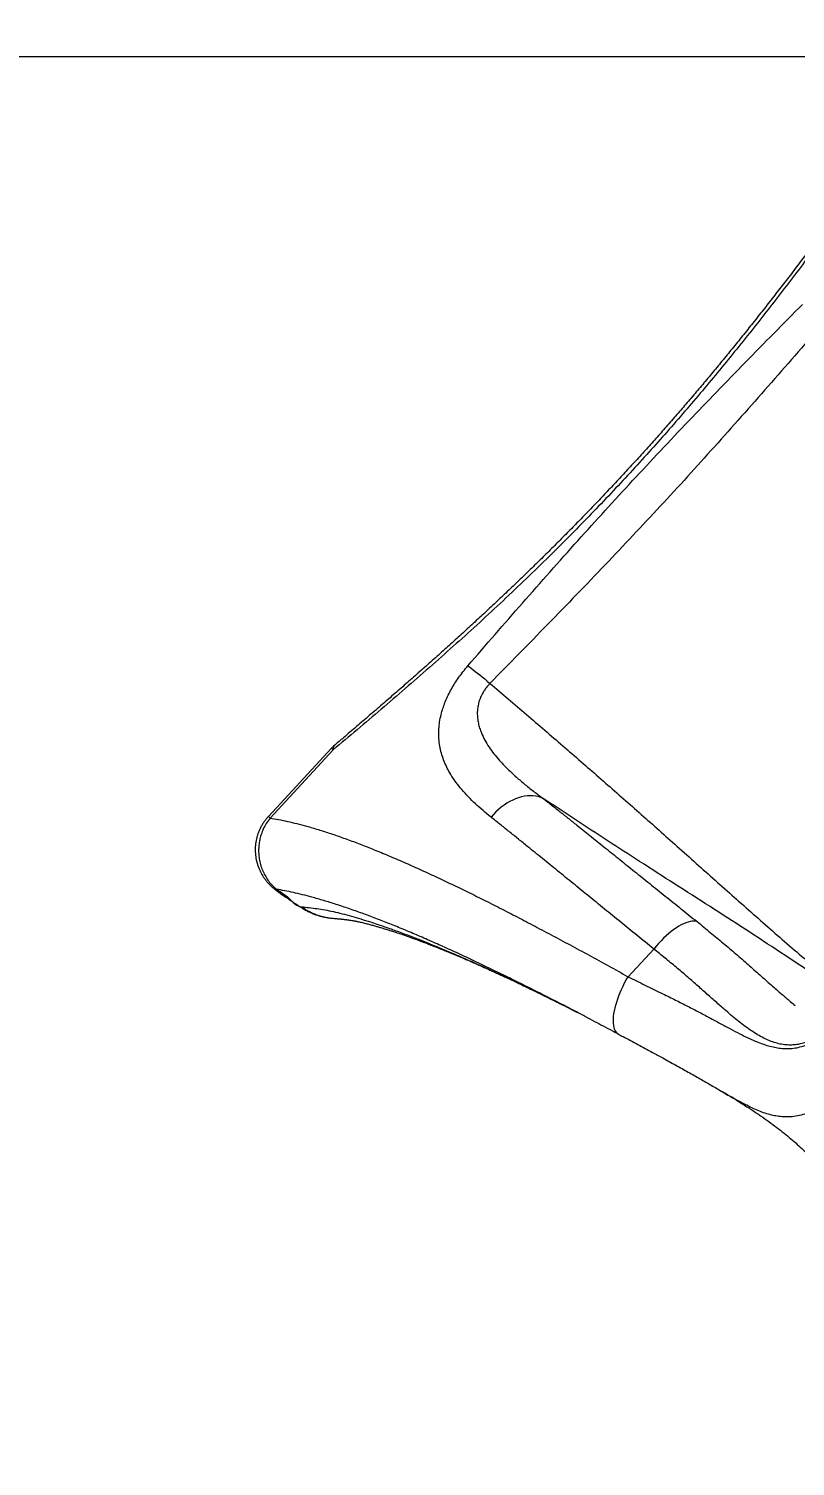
# Model space of a CAD drawing. Header units: millimetres. Extents: x -6901 to 7060, y -7557 to 6158.
# Drawn here: x -2420 to -1352, y 2188 to 4191 of the extents above; entities that cross this region are included whole.
import ezdxf

# ---------------------------------------------------------------- set-up
doc = ezdxf.new("R2010")
doc.units = ezdxf.units.MM
for name, color, linetype in [('DIKOM_ОБЪЕКТ', 7, 'Continuous'), ('DIKOM_РАЗМЕР_ЗОНА', 7, 'Continuous'), ('DIKOM_РАЗМЕР_ОБЪЕКТА', 7, 'Continuous')]:
    doc.layers.add(name, color=color, linetype=linetype)
doc.styles.add('style1', font='arial.ttf', dxfattribs={"width": 0.8})
doc.dimstyles.new('1-50', dxfattribs={"dimtxt": 300, "dimasz": 200, "dimexe": 100, "dimexo": 0, "dimgap": 100, "dimtad": 1, "dimtxsty": 'style1', "dimcen": 200, "dimclrd": 7, "dimclre": 7, "dimclrt": 7, "dimadec": 1, "dimazin": 2, "dimtfac": 1, "dimtmove": 0, "dimatfit": 2, "dimfxl": 0, "dimlwd": 25, "dimlwe": 18, "dimarcsym": 0})

# ---------------------------------------------------------------- blocks, each defined once
blk = doc.blocks.new('*D2')
at = {"layer": 'Defpoints', "color": 0, "transparency": 16777216}
for p in [(-1102.7, 4151.2), (-5819.2, -4492.4), (4721.2, -4492.4)]:
    blk.add_point(p, dxfattribs=at)
at = {"layer": 'DIKOM_РАЗМЕР_ОБЪЕКТА', "color": 7, "lineweight": 18, "transparency": 16777216}
for p, q in [((-1102.7, 4151.2), (-5919.2, 4151.2)), ((4721.2, -4492.4), (-5919.2, -4492.4))]:
    blk.add_line(p, q, dxfattribs=at)
at = {"layer": 'DIKOM_РАЗМЕР_ОБЪЕКТА', "color": 7, "lineweight": 25, "transparency": 16777216}
blk.add_line((-5819.2, 3951.2), (-5819.2, -4292.4), dxfattribs=at)
at = {"layer": 'DIKOM_РАЗМЕР_ОБЪЕКТА', "color": 7, "transparency": 16777216}
for points in [[(-5852.6, 3951.2), (-5785.9, 3951.2), (-5819.2, 4151.2)], [(-5852.6, -4292.4), (-5785.9, -4292.4), (-5819.2, -4492.4)]]:
    blk.add_solid(points, dxfattribs=at)
at = {"layer": 'DIKOM_РАЗМЕР_ОБЪЕКТА', "color": 7, "transparency": 16777216, "insert": (-6072.4, -170.6), "char_height": 300, "attachment_point": 5, "rotation": 90, "style": 'style1'}
blk.add_mtext('8650', dxfattribs=at)
blk = doc.blocks.new('*D3')
at = {"layer": 'Defpoints', "color": 0, "transparency": 16777216}
for p in [(-1553.3, 6158.3), (-6450.9, -6312.9), (5659.9, -6312.9)]:
    blk.add_point(p, dxfattribs=at)
at = {"layer": 'DIKOM_РАЗМЕР_ЗОНА', "color": 7, "lineweight": 18, "transparency": 16777216}
for p, q in [((-1553.3, 6158.3), (-6550.9, 6158.3)), ((5659.9, -6312.9), (-6550.9, -6312.9))]:
    blk.add_line(p, q, dxfattribs=at)
at = {"layer": 'DIKOM_РАЗМЕР_ЗОНА', "color": 7, "lineweight": 25, "transparency": 16777216}
blk.add_line((-6450.9, 5958.3), (-6450.9, -6112.9), dxfattribs=at)
at = {"layer": 'DIKOM_РАЗМЕР_ЗОНА', "color": 7, "transparency": 16777216}
for points in [[(-6484.2, 5958.3), (-6417.5, 5958.3), (-6450.9, 6158.3)], [(-6484.2, -6112.9), (-6417.5, -6112.9), (-6450.9, -6312.9)]]:
    blk.add_solid(points, dxfattribs=at)
at = {"layer": 'DIKOM_РАЗМЕР_ЗОНА', "color": 7, "transparency": 16777216, "insert": (-6704, -77.3), "char_height": 300, "attachment_point": 5, "rotation": 90, "style": 'style1'}
blk.add_mtext('12500', dxfattribs=at)

msp = doc.modelspace()

# ---------------------------------------------------------------- linework, layer by layer
at = {"layer": 'DIKOM_ОБЪЕКТ', "color": 7, "linetype": 'Continuous', "lineweight": 15}
for p, q in [((-1997.877, 3188.555), (-2085.956, 3093.456)), ((-1995.485, 3186.277), (-2083.565, 3091.178)), ((-2039.602, 2967.653), (-2039.637, 2967.675)), ((-1997.24, 2951.7), (-1996.779, 2951.681)), ((-1584.757, 2870.157), (-1548.991, 2908.773))]:
    msp.add_line(p, q, dxfattribs=at)
at = {"layer": 'DIKOM_ОБЪЕКТ', "color": 7, "linetype": 'Continuous', "lineweight": 15, "flags": 128}
for points in [[(-1807.96, 3303.216), (-1805.752, 3301.619), (-1803.309, 3299.802), (-1800.644, 3297.775), (-1797.772, 3295.55), (-1794.708, 3293.139), (-1791.471, 3290.555), (-1788.077, 3287.812), (-1784.545, 3284.926), (-1780.895, 3281.913), (-1777.147, 3278.788)], [(-1703.166, 3118.591), (-1706.438, 3119.95), (-1709.882, 3120.999), (-1713.48, 3121.733), (-1717.213, 3122.148), (-1721.064, 3122.243), (-1725.011, 3122.015), (-1729.035, 3121.468), (-1733.115, 3120.603), (-1737.23, 3119.425), (-1741.36, 3117.939), (-1745.482, 3116.155), (-1749.575, 3114.08), (-1753.62, 3111.726), (-1757.594, 3109.104), (-1761.479, 3106.228), (-1765.252, 3103.112), (-1768.896, 3099.774), (-1772.392, 3096.229), (-1775.722, 3092.496)], [(-1488.663, 2946.966), (-1490.766, 2947.467), (-1493.077, 2947.658), (-1495.585, 2947.538), (-1498.276, 2947.108), (-1501.135, 2946.371), (-1504.146, 2945.329), (-1507.294, 2943.989), (-1510.56, 2942.358), (-1513.928, 2940.445), (-1517.379, 2938.261), (-1520.893, 2935.816), (-1524.452, 2933.126), (-1528.037, 2930.204), (-1531.628, 2927.066), (-1535.205, 2923.729), (-1538.749, 2920.212), (-1542.241, 2916.533), (-1545.661, 2912.713), (-1548.991, 2908.773)], [(-1597.961, 2790.289), (-1598.773, 2790.778), (-1600.235, 2791.967), (-1601.52, 2793.458), (-1602.622, 2795.242), (-1603.535, 2797.31), (-1604.254, 2799.652), (-1604.775, 2802.257), (-1605.097, 2805.111), (-1605.217, 2808.201), (-1605.134, 2811.509), (-1604.85, 2815.021), (-1604.366, 2818.718), (-1603.684, 2822.581), (-1602.807, 2826.593), (-1601.74, 2830.731), (-1600.489, 2834.976), (-1599.059, 2839.307), (-1597.458, 2843.701), (-1595.693, 2848.136), (-1593.774, 2852.591), (-1591.71, 2857.042), (-1589.512, 2861.469), (-1587.191, 2865.848), (-1584.757, 2870.157)]]:
    msp.add_lwpolyline(points, dxfattribs=at)
at = {"layer": 'DIKOM_ОБЪЕКТ', "color": 7, "linetype": 'Continuous', "lineweight": 15}
for centre, radius, start, end in [((-1961.194, 3154.579), 50, 130.293846, 137.194352), ((-1948.023, 3238.505), 70.572, 225.055039, 227.736756), ((-1988.04, 3187.53), 7.55, 136.521558, 189.555903), ((-2024.992, 3155.066), 86.674, 225.301822, 227.48541), ((-2073.068, 2990.501), 2.258, 139.033229, 174.570892)]:
    msp.add_arc(centre, radius, start, end, dxfattribs=at)
for points, knots in [([(-1237.629, 4004.525), (-1244.564, 3994.832), (-1258.435, 3975.445), (-1279.537, 3946.242), (-1300.911, 3916.947), (-1322.599, 3887.578), (-1344.612, 3858.168), (-1366.968, 3828.748), (-1389.686, 3799.349), (-1412.775, 3770), (-1436.213, 3740.769), (-1460.005, 3711.686), (-1484.161, 3682.781), (-1508.675, 3654.075), (-1533.539, 3625.598), (-1559.067, 3597.013), (-1585.273, 3568.356), (-1612.152, 3539.653), (-1639.351, 3511.283), (-1668.144, 3481.943), (-1698.568, 3451.708), (-1730.629, 3420.644), (-1762.961, 3390.055), (-1795.502, 3359.953), (-1828.41, 3330.152), (-1861.644, 3300.651), (-1895.156, 3271.42), (-1928.677, 3242.626), (-1962.157, 3214.215), (-1984.378, 3195.588), (-1995.485, 3186.277)], [0, 0, 0, 0, 0.03297288, 0.0659487, 0.09892099, 0.13202003, 0.16512284, 0.19822155, 0.23144139, 0.26467005, 0.29789813, 0.33111706, 0.36434183, 0.39757685, 0.43081138, 0.46403567, 0.49854553, 0.53306693, 0.5675886, 0.60209856, 0.64150128, 0.68092748, 0.72036315, 0.75979233, 0.79919765, 0.83934342, 0.87950832, 0.91968179, 0.95985073, 1, 1, 1, 1]), ([(-1243.828, 4002.147), (-1247.237, 3997.445), (-1255.393, 3986.195), (-1268.363, 3968.404), (-1282.704, 3948.819), (-1296.946, 3929.499), (-1311.12, 3910.413), (-1325.227, 3891.562), (-1339.395, 3872.781), (-1353.617, 3854.092), (-1367.881, 3835.516), (-1382.179, 3817.073), (-1396.5, 3798.782), (-1410.836, 3780.66), (-1425.18, 3762.724), (-1439.523, 3744.988), (-1453.857, 3727.468), (-1468.176, 3710.175), (-1482.481, 3693.114), (-1496.845, 3676.196), (-1511.319, 3659.359), (-1525.937, 3642.565), (-1540.657, 3625.868), (-1555.464, 3609.284), (-1570.36, 3592.814), (-1585.347, 3576.454), (-1600.414, 3560.221), (-1615.571, 3544.102), (-1630.84, 3528.073), (-1646.25, 3512.098), (-1661.797, 3496.181), (-1677.458, 3480.345), (-1693.208, 3464.615), (-1709.022, 3449.015), (-1724.939, 3433.504), (-1740.987, 3418.05), (-1757.202, 3402.615), (-1773.564, 3387.213), (-1790.074, 3371.838), (-1806.733, 3356.485), (-1823.54, 3341.15), (-1840.495, 3325.826), (-1857.6, 3310.509), (-1874.851, 3295.192), (-1892.25, 3279.871), (-1909.795, 3264.54), (-1927.484, 3249.195), (-1945.32, 3233.825), (-1963.295, 3218.431), (-1979.386, 3204.715), (-1989.465, 3196.169), (-1993.522, 3192.729)], [0, 0, 0, 0, 0.01622208, 0.03881423, 0.061199, 0.08349028, 0.1050897, 0.12662608, 0.14808238, 0.16944078, 0.19068497, 0.21179966, 0.23277073, 0.25358534, 0.27423156, 0.29469891, 0.31497809, 0.33506039, 0.35493911, 0.37463486, 0.39445809, 0.41430607, 0.43411287, 0.45388459, 0.47362773, 0.49334869, 0.51305557, 0.53269258, 0.55236389, 0.57212102, 0.59193896, 0.61179242, 0.63165582, 0.65149609, 0.67129452, 0.69126238, 0.71133329, 0.73151533, 0.75181645, 0.77224402, 0.79280581, 0.81350948, 0.83436221, 0.85537158, 0.87654446, 0.89788813, 0.91940887, 0.94111322, 0.9630181, 0.98511507, 1, 1, 1, 1]), ([(-1807.96, 3303.216), (-1795.321, 3317.819), (-1770.043, 3347.026), (-1731.881, 3390.669), (-1693.495, 3434.152), (-1655.128, 3477.1), (-1616.765, 3519.478), (-1578.367, 3561.265), (-1539.611, 3602.742), (-1500.52, 3643.963), (-1461.15, 3684.943), (-1421.531, 3725.71), (-1381.734, 3766.283), (-1355.077, 3793.19), (-1341.749, 3806.643)], [0, 0, 0, 0, 0.08449462, 0.16898894, 0.25351407, 0.33803851, 0.42062984, 0.50322053, 0.58589421, 0.66856871, 0.75140884, 0.83424949, 0.91712445, 1, 1, 1, 1]), ([(-1315.091, 3777.617), (-1339.873, 3749.289), (-1377.048, 3706.797), (-1426.87, 3650.342), (-1464.333, 3608.323), (-1501.953, 3566.684), (-1539.779, 3525.46), (-1577.978, 3484.559), (-1616.876, 3443.553), (-1656.425, 3402.421), (-1709.948, 3347.336), (-1750.266, 3306.208), (-1777.147, 3278.788)], [0, 0, 0, 0, 0.16609507, 0.24914923, 0.33220269, 0.41442091, 0.49663802, 0.57891315, 0.66118917, 0.74588557, 0.83058262, 1, 1, 1, 1]), ([(-1775.722, 3092.496), (-1779.476, 3095.537), (-1786.994, 3101.625), (-1797.519, 3111.026), (-1807.401, 3120.702), (-1816.495, 3130.714), (-1824.717, 3141.103), (-1831.422, 3151.098), (-1836.769, 3160.639), (-1840.927, 3169.676), (-1844.296, 3179.093), (-1846.785, 3188.909), (-1848.235, 3198.65), (-1848.711, 3208.279), (-1848.319, 3217.748), (-1847.028, 3227.554), (-1844.938, 3236.934), (-1842.22, 3245.795), (-1839.098, 3254.051), (-1835.342, 3262.415), (-1830.981, 3270.78), (-1826.016, 3279.101), (-1820.502, 3287.312), (-1814.512, 3295.41), (-1810.141, 3300.618), (-1807.96, 3303.216)], [0, 0, 0, 0, 0.06029687, 0.1207315, 0.18119611, 0.24161122, 0.30193176, 0.36215286, 0.40869289, 0.45536672, 0.50203988, 0.54862592, 0.59509252, 0.63483308, 0.67469543, 0.71451368, 0.75419405, 0.78515092, 0.81621513, 0.84725747, 0.87818401, 0.90857227, 0.93909815, 0.96961859, 1, 1, 1, 1]), ([(-1777.147, 3278.788), (-1778.36, 3277.481), (-1780.791, 3274.864), (-1784.003, 3270.642), (-1787.312, 3265.538), (-1790.29, 3259.629), (-1792.645, 3253.017), (-1794.118, 3246.577), (-1794.695, 3241.484), (-1794.891, 3236.059), (-1794.615, 3230.313), (-1793.462, 3223.229), (-1791.631, 3216.416), (-1788.733, 3208.5), (-1784.466, 3199.627), (-1778.555, 3189.977), (-1771.811, 3180.792), (-1763.535, 3170.953), (-1753.63, 3160.493), (-1741.957, 3149.499), (-1729.579, 3138.898), (-1716.654, 3128.606), (-1707.66, 3121.928), (-1703.166, 3118.591)], [0, 0, 0, 0, 0.02155448, 0.04317781, 0.06473046, 0.09702405, 0.12743614, 0.15800289, 0.1884845, 0.20115624, 0.23809921, 0.27518721, 0.31235085, 0.34939794, 0.40964157, 0.47003295, 0.53051245, 0.59087656, 0.67259108, 0.75439692, 0.83628966, 0.91819857, 1, 1, 1, 1]), ([(-1777.147, 3278.788), (-1760.129, 3264.312), (-1726.092, 3235.359), (-1675.55, 3191.812), (-1625.369, 3148.174), (-1575.571, 3104.441), (-1524.886, 3059.47), (-1473.275, 3013.336), (-1429.143, 2974.066), (-1393.586, 2942.765), (-1366.72, 2919.313), (-1339.62, 2895.839), (-1315.443, 2875.061), (-1292.028, 2855.05), (-1276.039, 2841.423), (-1266.009, 2832.877), (-1264.324, 2831.441)], [0, 0, 0, 0, 0.09770914, 0.19542605, 0.29314832, 0.39086985, 0.48858258, 0.59376793, 0.69895313, 0.75157035, 0.80419338, 0.85680847, 0.9094146, 0.94356388, 0.99051744, 1, 1, 1, 1]), ([(-1703.166, 3118.591), (-1699.244, 3115.508), (-1691.398, 3109.341), (-1679.326, 3099.781), (-1667.03, 3090.005), (-1652.494, 3078.408), (-1635.581, 3064.879), (-1616.131, 3049.291), (-1596.215, 3033.313), (-1575.717, 3016.863), (-1554.646, 2999.961), (-1533.02, 2982.609), (-1511.047, 2964.967), (-1496.123, 2952.965), (-1488.663, 2946.966)], [0, 0, 0, 0, 0.06259781, 0.12519563, 0.18793489, 0.25067418, 0.34336924, 0.43612257, 0.52887696, 0.62157334, 0.71614954, 0.81078382, 0.9054207, 1, 1, 1, 1]), ([(-1265.094, 2830.649), (-1266.669, 2831.789), (-1277.641, 2839.726), (-1297.059, 2853.395), (-1331.209, 2876.817), (-1372.275, 2904.239), (-1421.375, 2936.291), (-1470.564, 2967.919), (-1519.704, 2999.319), (-1567.45, 3029.926), (-1613.728, 3059.878), (-1658.6, 3089.134), (-1688.311, 3108.772), (-1703.166, 3118.591)], [0, 0, 0, 0, 0.01099546, 0.07658104, 0.13440855, 0.24569037, 0.35699313, 0.46831565, 0.57964061, 0.69094095, 0.79395927, 0.89698081, 1, 1, 1, 1]), ([(-2085.948, 3093.456), (-2085.994, 3093.409), (-2087.142, 3092.248), (-2089.182, 3089.762), (-2092.037, 3085.997), (-2094.611, 3082.003), (-2096.908, 3077.853), (-2098.887, 3073.596), (-2100.556, 3069.253), (-2101.927, 3064.814), (-2102.999, 3060.255), (-2103.752, 3055.642), (-2104.18, 3051.038), (-2104.295, 3046.458), (-2104.104, 3041.877), (-2103.6, 3037.273), (-2102.782, 3032.693), (-2101.66, 3028.215), (-2100.253, 3023.857), (-2098.568, 3019.611), (-2096.588, 3015.444), (-2094.313, 3011.374), (-2091.772, 3007.465), (-2088.988, 3003.747), (-2085.977, 3000.229), (-2082.727, 2996.882), (-2079.212, 2993.747), (-2076.723, 2991.69), (-2075.362, 2990.754), (-2075.308, 2990.716)], [0, 0, 0, 0, 0.00167769, 0.04197305, 0.08239648, 0.12307975, 0.16391322, 0.2041863, 0.24357411, 0.28335572, 0.32346423, 0.36379976, 0.40335144, 0.44216407, 0.48141501, 0.52106505, 0.56106379, 0.60085736, 0.63957347, 0.67863631, 0.7181278, 0.75803577, 0.79832079, 0.83782064, 0.8773007, 0.91721616, 0.9575595, 0.99830596, 1, 1, 1, 1]), ([(-2083.565, 3091.178), (-2085.382, 3088.763), (-2089.018, 3083.931), (-2092.954, 3076.433), (-2095.82, 3069.19), (-2097.768, 3062.335), (-2099.077, 3055.128), (-2099.638, 3047.625), (-2099.402, 3039.919), (-2098.337, 3032.123), (-2096.361, 3024.35), (-2093.474, 3016.72), (-2089.809, 3009.586), (-2085.417, 3003.062), (-2080.465, 2997.119), (-2076.668, 2993.692), (-2074.772, 2991.981)], [0, 0, 0, 0, 0.08247509, 0.16494833, 0.2289781, 0.29317875, 0.35720735, 0.42641632, 0.49584301, 0.56505339, 0.63888223, 0.71297012, 0.78680297, 0.85779144, 0.92900758, 1, 1, 1, 1]), ([(-2083.565, 3091.178), (-2079.626, 3090.528), (-2071.75, 3089.227), (-2059.242, 3086.629), (-2046.234, 3083.556), (-2031.928, 3079.766), (-2016.254, 3075.167), (-1999.11, 3069.657), (-1981.295, 3063.489), (-1962.831, 3056.68), (-1943.545, 3049.179), (-1923.42, 3040.97), (-1902.453, 3032.048), (-1880.856, 3022.512), (-1858.66, 3012.386), (-1836.105, 3001.792), (-1813.221, 2990.761), (-1790.041, 2979.328), (-1766.363, 2967.41), (-1742.22, 2955.038), (-1717.395, 2942.11), (-1691.877, 2928.633), (-1665.673, 2914.615), (-1639.058, 2900.187), (-1612.108, 2885.404), (-1593.872, 2875.238), (-1584.757, 2870.157)], [0, 0, 0, 0, 0.03600704, 0.07201413, 0.10813727, 0.14426041, 0.18642156, 0.22861765, 0.27082542, 0.31302148, 0.35518254, 0.39856763, 0.44199098, 0.48542709, 0.52885027, 0.57223528, 0.61437211, 0.65654413, 0.69872781, 0.74089977, 0.78303658, 0.82640369, 0.86980924, 0.91322762, 0.95663298, 1, 1, 1, 1]), ([(-1548.991, 2908.773), (-1556.736, 2915.078), (-1572.232, 2927.692), (-1595.034, 2946.232), (-1617.473, 2964.472), (-1639.631, 2982.479), (-1661.477, 3000.239), (-1682.982, 3017.716), (-1703.983, 3034.763), (-1722.126, 3049.457), (-1737.588, 3061.947), (-1750.542, 3072.373), (-1763.281, 3082.589), (-1771.575, 3089.194), (-1775.722, 3092.496)], [0, 0, 0, 0, 0.0928399, 0.1857353, 0.27863083, 0.37147063, 0.46614818, 0.56088519, 0.65562197, 0.75029971, 0.81265712, 0.87501462, 0.93750709, 1, 1, 1, 1]), ([(-2075.279, 2990.761), (-2072.563, 2988.791), (-2066.097, 2984.099), (-2055.321, 2976.706), (-2046.255, 2970.62), (-2040.979, 2967.201), (-2039.965, 2966.545)], [0, 0, 0, 0, 0.23508653, 0.55958965, 0.91539148, 1, 1, 1, 1]), ([(-2074.772, 2991.981), (-2068.849, 2988.351), (-2056.996, 2981.088), (-2046.763, 2967.675), (-2039.637, 2967.675), (-2039.637, 2967.675)], [0, 0, 0, 0, 0.49975051, 0.99999721, 1, 1, 1, 1]), ([(-1662.066, 2824.007), (-1665.153, 2825.608), (-1676.4, 2831.442), (-1695.473, 2841.173), (-1719.473, 2853.303), (-1743.284, 2865.165), (-1766.915, 2876.747), (-1790.109, 2887.909), (-1812.839, 2898.622), (-1834.902, 2908.777), (-1856.3, 2918.37), (-1877.035, 2927.407), (-1897.269, 2935.949), (-1916.97, 2943.976), (-1936.315, 2951.55), (-1955.234, 2958.608), (-1973.695, 2965.117), (-1991.55, 2971.032), (-2008.811, 2976.36), (-2024.423, 2980.807), (-2038.52, 2984.509), (-2051.136, 2987.509), (-2063.298, 2990.073), (-2070.948, 2991.345), (-2074.772, 2991.981)], [0, 0, 0, 0, 0.01797887, 0.06551454, 0.11301098, 0.16188687, 0.21080551, 0.25973894, 0.30865844, 0.35753492, 0.40523383, 0.45297174, 0.50072308, 0.54846185, 0.59616154, 0.64521506, 0.6943065, 0.74341836, 0.7925243, 0.84158994, 0.88112528, 0.92065922, 0.9603299, 1, 1, 1, 1]), ([(-2039.937, 2966.587), (-2039.981, 2966.562), (-2040.099, 2966.492), (-2039.948, 2966.909), (-2039.718, 2967.405), (-2039.602, 2967.653)], [0, 0, 0, 0, 0.22881224, 0.61440737, 1, 1, 1, 1]), ([(-2039.994, 2966.494), (-2038.859, 2965.78), (-2036.2, 2964.111), (-2031.896, 2961.771), (-2027.15, 2959.469), (-2022.383, 2957.472), (-2017.591, 2955.764), (-2012.704, 2954.324), (-2007.657, 2953.153), (-2002.735, 2952.273), (-1999.482, 2951.94), (-1997.999, 2951.789)], [0, 0, 0, 0, 0.08953344, 0.20965968, 0.32686328, 0.44168982, 0.55458357, 0.66644634, 0.78168103, 0.90045414, 1, 1, 1, 1]), ([(-2039.602, 2967.653), (-2039.593, 2967.66), (-2039.582, 2967.669), (-2039.556, 2967.666), (-2039.55, 2967.666)], [0, 0, 0, 0, 0.77842775, 1, 1, 1, 1]), ([(-2039.55, 2967.666), (-2036.049, 2967.291), (-2029.051, 2966.542), (-2018.26, 2965.124), (-2007.102, 2963.329), (-1995.455, 2961.032), (-1983.167, 2958.069), (-1970.346, 2954.549), (-1957.194, 2950.697), (-1942.538, 2946.127), (-1926.282, 2940.741), (-1908.317, 2934.418), (-1889.848, 2927.565), (-1870.886, 2920.184), (-1850.701, 2911.997), (-1829.254, 2902.966), (-1806.507, 2893.053), (-1783.268, 2882.608), (-1759.569, 2871.658), (-1735.446, 2860.237), (-1710.874, 2848.343), (-1691.353, 2838.774), (-1679.902, 2833.034), (-1676.922, 2831.54)], [0, 0, 0, 0, 0.041291, 0.08251726, 0.12366105, 0.16473077, 0.2057677, 0.24680199, 0.28781015, 0.32877886, 0.38021107, 0.43154884, 0.48277699, 0.53388595, 0.58489083, 0.64171812, 0.69844392, 0.7550512, 0.81152074, 0.86784528, 0.92406844, 0.98023361, 1, 1, 1, 1]), ([(-2039.55, 2967.666), (-2039.55, 2967.666), (-2037.581, 2967.666), (-2034.948, 2963.82), (-2029.656, 2961.554), (-2024.447, 2958.77), (-2018.518, 2956.395), (-2012, 2954.241), (-2004.79, 2952.645), (-1999.845, 2951.803), (-1997.291, 2951.702), (-1997.24, 2951.7)], [0, 0, 0, 0, 0.00000255, 0.12636241, 0.25272591, 0.38140328, 0.51008062, 0.67055314, 0.83101507, 0.99661123, 1, 1, 1, 1]), ([(-1997.24, 2951.691), (-1996.664, 2951.645), (-1995.172, 2951.526), (-1992.94, 2951.34), (-1990.699, 2951.145), (-1988.981, 2950.99), (-1987.733, 2950.873), (-1986.803, 2950.784), (-1985.704, 2950.678), (-1984.226, 2950.529), (-1982.401, 2950.336), (-1980.52, 2950.125), (-1978.757, 2949.916), (-1977.178, 2949.718), (-1975.668, 2949.52), (-1974.089, 2949.303), (-1972.273, 2949.039), (-1970.305, 2948.733), (-1968.326, 2948.406), (-1966.504, 2948.085), (-1964.846, 2947.778), (-1963.188, 2947.456), (-1961.373, 2947.086), (-1959.116, 2946.6), (-1956.458, 2945.99), (-1953.405, 2945.25), (-1950.322, 2944.471), (-1947.328, 2943.691), (-1944.465, 2942.928), (-1941.744, 2942.188), (-1939.027, 2941.435), (-1935.691, 2940.495), (-1931.521, 2939.29), (-1926.638, 2937.839), (-1921.622, 2936.306), (-1916.629, 2934.74), (-1911.53, 2933.102), (-1906.053, 2931.3), (-1900.516, 2929.434), (-1895.06, 2927.554), (-1890.072, 2925.802), (-1885.369, 2924.12), (-1881.138, 2922.584), (-1877.394, 2921.207), (-1874.142, 2919.997), (-1871.515, 2919.011), (-1869.229, 2918.147), (-1866.956, 2917.283), (-1864.232, 2916.24), (-1861.059, 2915.016), (-1857.498, 2913.628), (-1853.583, 2912.088), (-1849.512, 2910.471), (-1845.64, 2908.918), (-1842.173, 2907.516), (-1838.898, 2906.182), (-1835.316, 2904.714), (-1831.229, 2903.025), (-1826.778, 2901.17), (-1822.216, 2899.252), (-1816.534, 2896.843), (-1809.816, 2893.963), (-1802.119, 2890.621), (-1794.638, 2887.333), (-1787.443, 2884.136), (-1780.573, 2881.053), (-1774.187, 2878.16), (-1767.972, 2875.322), (-1761.674, 2872.424), (-1754.846, 2869.257), (-1747.355, 2865.754), (-1739.108, 2861.865), (-1730.092, 2857.577), (-1721.663, 2853.532), (-1714.019, 2849.839), (-1707.553, 2846.699), (-1701.369, 2843.679), (-1695.725, 2840.907), (-1690.24, 2838.199), (-1685.073, 2835.634), (-1680.508, 2833.357), (-1677.965, 2832.086), (-1676.912, 2831.56)], [0, 0, 0, 0, 0.00745367, 0.01931151, 0.02895103, 0.03657604, 0.04183428, 0.04552484, 0.04976246, 0.05775873, 0.06739464, 0.07707162, 0.08598796, 0.09387179, 0.10089611, 0.10902504, 0.11861375, 0.12956631, 0.14006305, 0.14943482, 0.15769721, 0.16560782, 0.17488864, 0.18565154, 0.19886991, 0.21242512, 0.22505061, 0.23621548, 0.24767947, 0.25764571, 0.26686745, 0.27778072, 0.29425968, 0.31203438, 0.32969257, 0.34671948, 0.36343529, 0.38140886, 0.40139179, 0.41781698, 0.43420261, 0.44903755, 0.46218069, 0.47367306, 0.483612, 0.49199886, 0.4975961, 0.50432161, 0.51248954, 0.52201502, 0.53259209, 0.54397837, 0.55635468, 0.56801831, 0.57741084, 0.58610292, 0.59594029, 0.60778599, 0.62056027, 0.63318429, 0.64565752, 0.66736823, 0.68797931, 0.70779896, 0.72716287, 0.74491826, 0.76169256, 0.77677137, 0.79253515, 0.80942589, 0.82801139, 0.84829349, 0.87027287, 0.89395127, 0.90938444, 0.92528169, 0.94016446, 0.95371293, 0.96593273, 0.97993594, 0.99168891, 1, 1, 1, 1]), ([(-1488.663, 2946.966), (-1482.449, 2941.93), (-1470.021, 2931.859), (-1451.995, 2916.803), (-1434.432, 2901.83), (-1417.479, 2887.114), (-1401.151, 2872.762), (-1385.411, 2858.877), (-1371.345, 2846.585), (-1360.203, 2836.97), (-1354.192, 2831.978), (-1351.885, 2830.063)], [0, 0, 0, 0, 0.12180291, 0.24360617, 0.36630688, 0.48900726, 0.60947629, 0.72999843, 0.8504565, 0.94261545, 1, 1, 1, 1]), ([(-1260.307, 2835.656), (-1262.353, 2833.483), (-1267.682, 2827.823), (-1276.173, 2819.432), (-1285.803, 2810.49), (-1295.33, 2802.414), (-1304.839, 2795.192), (-1314.337, 2788.937), (-1323.844, 2783.72), (-1332.599, 2779.949), (-1340.617, 2777.409), (-1347.916, 2775.843), (-1355.186, 2775.041), (-1362.787, 2775.01), (-1370.731, 2775.923), (-1379.042, 2777.884), (-1387.382, 2780.791), (-1395.763, 2784.587), (-1404.2, 2789.214), (-1412.705, 2794.62), (-1421.318, 2800.743), (-1430.077, 2807.489), (-1439.026, 2814.802), (-1449.334, 2823.58), (-1461.168, 2833.967), (-1474.729, 2846.037), (-1488.661, 2858.402), (-1502.997, 2870.886), (-1517.712, 2883.388), (-1532.983, 2896.045), (-1543.657, 2904.532), (-1548.991, 2908.773)], [0, 0, 0, 0, 0.02191065, 0.05705773, 0.09218882, 0.12726107, 0.16224556, 0.19804624, 0.23387971, 0.26967607, 0.29757206, 0.32550521, 0.35343755, 0.38133237, 0.41339878, 0.4455527, 0.47776487, 0.50999229, 0.54218148, 0.57427152, 0.60619734, 0.63815481, 0.67011607, 0.70204755, 0.74585983, 0.78970627, 0.83351897, 0.87511023, 0.91676199, 0.95841162, 1, 1, 1, 1]), ([(-1584.757, 2870.157), (-1580.799, 2868.226), (-1572.882, 2864.365), (-1561.229, 2858.598), (-1549.706, 2852.936), (-1536.107, 2846.303), (-1520.654, 2838.711), (-1503.658, 2830.186), (-1487.226, 2821.718), (-1471.461, 2813.314), (-1456.347, 2805.142), (-1442.217, 2797.527), (-1428.998, 2790.594), (-1416.562, 2784.474), (-1405.535, 2779.615), (-1395.739, 2775.931), (-1387.029, 2773.26), (-1378.479, 2771.331), (-1369.813, 2770.182), (-1360.999, 2769.974), (-1352.007, 2770.823), (-1342.944, 2772.785), (-1333.777, 2775.942), (-1324.486, 2780.292), (-1315.128, 2785.78), (-1305.683, 2792.382), (-1296.142, 2800.022), (-1286.423, 2808.673), (-1276.491, 2818.385), (-1269.452, 2825.607), (-1265.712, 2829.735), (-1265.396, 2830.085)], [0, 0, 0, 0, 0.02619399, 0.05238812, 0.07868776, 0.10498725, 0.14678315, 0.18860754, 0.23040036, 0.27330958, 0.3162518, 0.35916339, 0.40007811, 0.44101904, 0.4819305, 0.51343542, 0.54497326, 0.57650503, 0.60800149, 0.64220264, 0.67643077, 0.71062789, 0.74595297, 0.78131255, 0.81663876, 0.85220107, 0.88779608, 0.92336314, 0.95997381, 0.99661313, 1, 1, 1, 1]), ([(-1679.051, 2832.624), (-1679.073, 2832.633), (-1679.131, 2832.658), (-1678.525, 2832.355), (-1677.061, 2831.621), (-1675.836, 2831.005), (-1674.718, 2830.441), (-1673.568, 2829.861), (-1672.216, 2829.177), (-1670.607, 2828.362), (-1668.525, 2827.305), (-1666.268, 2826.155), (-1663.77, 2824.878), (-1661.259, 2823.59), (-1658.596, 2822.219), (-1656.076, 2820.917), (-1654.012, 2819.849), (-1652.816, 2819.227), (-1652.329, 2818.974)], [0, 0, 0, 0, 0.0303858, 0.08050855, 0.13428784, 0.18028073, 0.21816479, 0.25618444, 0.30533707, 0.36406773, 0.42902391, 0.52770682, 0.60388337, 0.69211134, 0.78919951, 0.87904674, 0.95075298, 1, 1, 1, 1]), ([(-1645.115, 2815.217), (-1645.697, 2815.522), (-1651.412, 2818.52), (-1657.024, 2821.411), (-1662.066, 2824.007)], [0, 0, 0, 0, 0.10178246, 1, 1, 1, 1]), ([(-1645.236, 2815.282), (-1645.134, 2815.229), (-1640.572, 2812.857), (-1631.971, 2808.342), (-1619.214, 2801.604), (-1608.045, 2795.654), (-1600.838, 2791.794), (-1597.946, 2790.245)], [0, 0, 0, 0, 0.00656785, 0.29394406, 0.54841084, 0.81877921, 1, 1, 1, 1]), ([(-1598.029, 2790.168), (-1595.923, 2789.04), (-1590.295, 2786.027), (-1581.27, 2781.181), (-1570.949, 2775.634), (-1560.772, 2770.156), (-1551.611, 2765.226), (-1543.53, 2760.867), (-1535.682, 2756.608), (-1527.246, 2752.002), (-1518.265, 2747.062), (-1509.495, 2742.2), (-1500.934, 2737.415), (-1492.585, 2732.708), (-1484.448, 2728.08), (-1476.519, 2723.528), (-1468.804, 2719.055), (-1461.265, 2714.637), (-1456.35, 2711.753), (-1453.921, 2710.327)], [0, 0, 0, 0, 0.03872983, 0.10352803, 0.16833529, 0.23307862, 0.29770763, 0.34494172, 0.39189796, 0.45370697, 0.51521751, 0.57645958, 0.6374673, 0.69827289, 0.75890843, 0.81940514, 0.87979424, 0.94059646, 1, 1, 1, 1]), ([(-1238.566, 2758.931), (-1242.463, 2754.529), (-1250.259, 2745.722), (-1261.655, 2733.659), (-1272.942, 2722.423), (-1284.099, 2712.2), (-1295.136, 2703.049), (-1305.823, 2695.224), (-1316.175, 2688.724), (-1326.224, 2683.502), (-1336.223, 2679.45), (-1346.189, 2676.629), (-1356.17, 2675.052), (-1365.594, 2674.745), (-1374.496, 2675.464), (-1382.926, 2676.962), (-1391.502, 2679.261), (-1400.364, 2682.359), (-1409.603, 2686.27), (-1419.324, 2690.967), (-1429.491, 2696.338), (-1440.373, 2702.445), (-1448.495, 2707.148), (-1453.285, 2709.962), (-1453.917, 2710.334)], [0, 0, 0, 0, 0.05025902, 0.10055002, 0.15080662, 0.20234381, 0.25391896, 0.30545471, 0.35486109, 0.40430212, 0.45370973, 0.50434906, 0.55502386, 0.60566649, 0.64790681, 0.69018205, 0.73245762, 0.77469845, 0.81810201, 0.86154899, 0.9049911, 0.94838808, 0.99318628, 1, 1, 1, 1]), ([(-1456.659, 2711.885), (-1450.792, 2708.458), (-1440.452, 2702.42), (-1425.691, 2693.327), (-1412.638, 2685.001), (-1400.223, 2676.708), (-1388.575, 2668.514), (-1377.695, 2660.434), (-1367.508, 2652.454), (-1357.994, 2644.606), (-1349.075, 2636.871), (-1341.595, 2630.074), (-1335.342, 2624.181), (-1329.967, 2618.973), (-1324.272, 2613.302), (-1318.086, 2606.947), (-1312.905, 2601.501), (-1309.827, 2598.136), (-1308.938, 2597.164)], [0, 0, 0, 0, 0.11378824, 0.20051623, 0.28588063, 0.36674801, 0.4423816, 0.51452256, 0.58245656, 0.64681429, 0.70814801, 0.7669263, 0.80422033, 0.84175249, 0.88321377, 0.92905446, 0.97951498, 1, 1, 1, 1])]:
    msp.add_open_spline(points, degree=3, knots=knots, dxfattribs=at)

# ---------------------------------------------------------------- dimensions: what is measured, and where the dimension line sits
at = {"layer": 'DIKOM_РАЗМЕР_ЗОНА'}
dim = msp.add_linear_dim(base=(-6450.85, -6312.937), p1=(-1553.272, 6158.285), p2=(5659.925, -6312.937), angle=90, text='12500', dimstyle='1-50', dxfattribs=at)
dim.commit()
dim.dimension.update_dxf_attribs({"geometry": '*D3', "text_midpoint": (-6450.85, -77.326), "dimtype": 160})
at = {"layer": 'DIKOM_РАЗМЕР_ОБЪЕКТА'}
dim = msp.add_linear_dim(base=(-5819.225, -4492.425), p1=(-1102.732, 4151.169), p2=(4721.24, -4492.425), angle=90, text='8650', dimstyle='1-50', dxfattribs=at)
dim.commit()
dim.dimension.update_dxf_attribs({"geometry": '*D2', "text_midpoint": (-5819.225, -170.628), "dimtype": 160})

doc.saveas('drawing.dxf')
